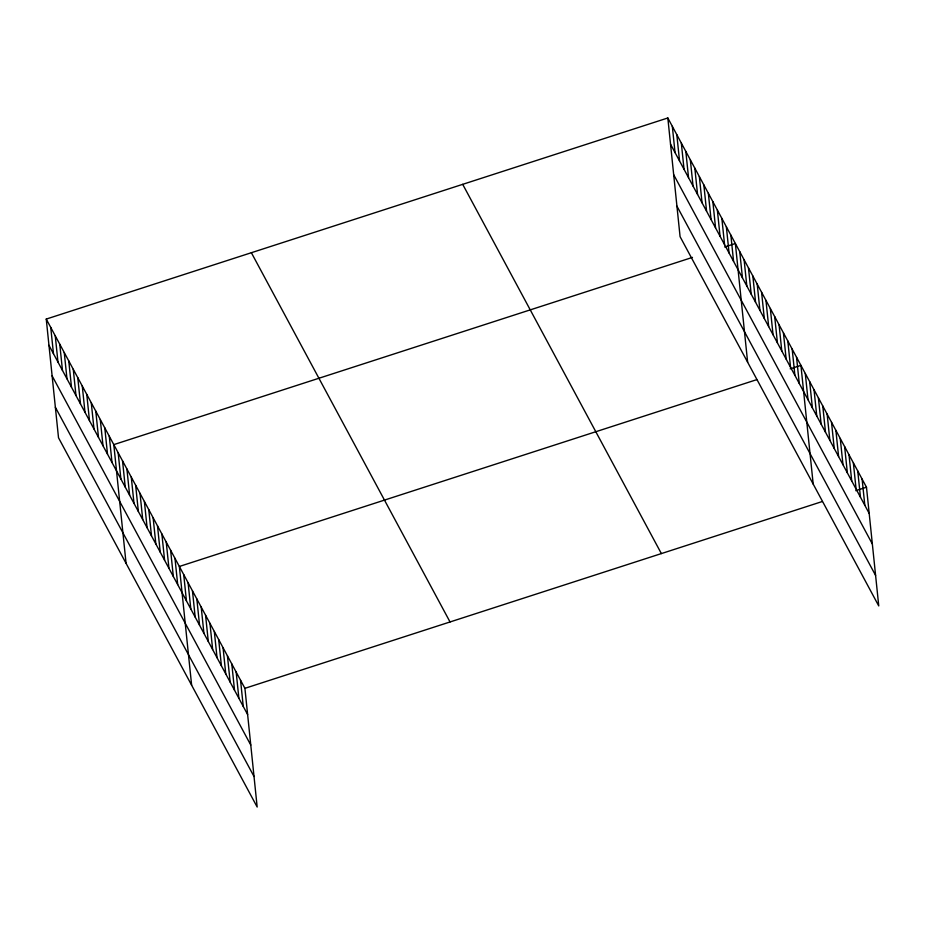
<?xml version="1.0" encoding="UTF-8"?>
<svg xmlns="http://www.w3.org/2000/svg" width="925" height="925" viewBox="0 0 925 925"><rect width="100%" height="100%" fill="white"/><g stroke="black" fill="none" stroke-linecap="round" stroke-linejoin="round"><path stroke-width="1.39" d="M46.25 319.079L244.917 688.327L257.173 807.028L58.518 437.779L46.25 319.079L667.827 117.972L866.482 487.221L878.75 605.921L680.083 236.673L667.827 117.972M692.467 257.393L113.798 444.624L126.066 563.325M724.645 246.987L735.363 243.518L747.631 362.218M756.685 379.678L179.358 566.47L191.625 685.171M790.204 368.832L800.923 365.363L813.191 484.076M244.917 688.327L822.244 501.535M855.764 490.689L866.482 487.221M670.532 144.208L869.199 513.444M673.689 174.721L872.344 543.969M676.938 206.159L875.593 575.408M462.708 184.341L661.363 553.578M251.369 252.71L450.036 621.958M48.956 345.314L247.623 714.551M52.112 375.828L250.779 745.064M55.361 407.266L254.028 776.514M862.112 479.092L864.829 505.328M857.741 470.975L860.458 497.199M853.37 462.847L856.087 489.082M849 454.73L851.717 480.954M844.629 446.602L847.346 472.837M840.258 438.473L842.976 464.708M835.888 430.356L838.605 456.58M831.517 422.228L834.234 448.463M827.147 414.111L829.864 440.335M822.776 405.983L825.493 432.218M818.405 397.866L821.122 424.089M814.035 389.737L816.752 415.972M809.664 381.609L812.381 407.844M805.293 373.492L808.011 399.716M796.552 357.247L799.269 383.47M792.182 349.118L794.899 375.353M787.811 341.001L790.528 367.225M783.44 332.873L786.157 359.108M779.07 324.756L781.787 350.98M774.699 316.627L777.416 342.863M770.328 308.499L773.046 334.734M765.958 300.382L768.675 326.606M761.587 292.254L764.304 318.489M757.217 284.137L759.934 310.361M752.846 276.008L755.563 302.244M748.475 267.892L751.192 294.115M744.105 259.763L746.822 285.998M739.734 251.635L742.451 277.87M730.866 235.147L733.571 261.382M726.356 226.775L729.073 253.011M721.858 218.404L724.564 244.639M717.361 210.033L720.066 236.268M712.851 201.673L715.557 227.897M708.353 193.302L711.059 219.526M703.844 184.931L706.561 211.154M699.346 176.559L702.052 202.795M694.837 168.188L697.554 194.423M690.339 159.817L693.045 186.052M685.83 151.457L688.547 177.681M681.332 143.086L684.038 169.31M676.822 134.715L679.54 160.938M672.325 126.343L675.03 152.579M240.546 680.199L243.252 706.434M236.176 672.082L238.881 698.306M231.805 663.953L234.511 690.189M227.434 655.825L230.14 682.06M223.064 647.708L225.769 673.932M218.693 639.58L221.399 665.815M214.323 631.463L217.028 657.687M209.952 623.334L212.657 649.57M205.581 615.218L208.287 641.441M201.211 607.089L203.916 633.324M196.84 598.961L199.546 625.196M192.469 590.844L195.175 617.067M188.099 582.715L190.804 608.951M183.728 574.598L186.434 600.822M174.987 558.353L177.692 584.577M170.616 550.225L173.322 576.46M166.246 542.108L168.951 568.332M161.875 533.979L164.581 560.215M157.504 525.851L160.21 552.086M153.134 517.734L155.839 543.958M148.763 509.606L151.469 535.841M144.392 501.489L147.098 527.712M140.022 493.36L142.727 519.596M135.651 485.243L138.357 511.467M131.281 477.115L133.986 503.35M126.91 468.987L129.616 495.222M122.539 460.87L125.245 487.093M118.169 452.741L120.874 478.977M109.289 436.253L112.006 462.477M104.791 427.882L107.497 454.117M100.282 419.511L102.999 445.746M95.784 411.139L98.489 437.375M91.274 402.768L93.992 429.003M86.777 394.408L89.482 420.632M82.279 386.037L84.984 412.261M77.769 377.666L80.487 403.89M73.272 369.295L75.977 395.53M68.762 360.923L71.479 387.159M64.264 352.552L66.97 378.788M59.755 344.192L62.472 370.416M55.257 335.821L57.963 362.045M50.748 327.45L53.465 353.674"/></g></svg>
